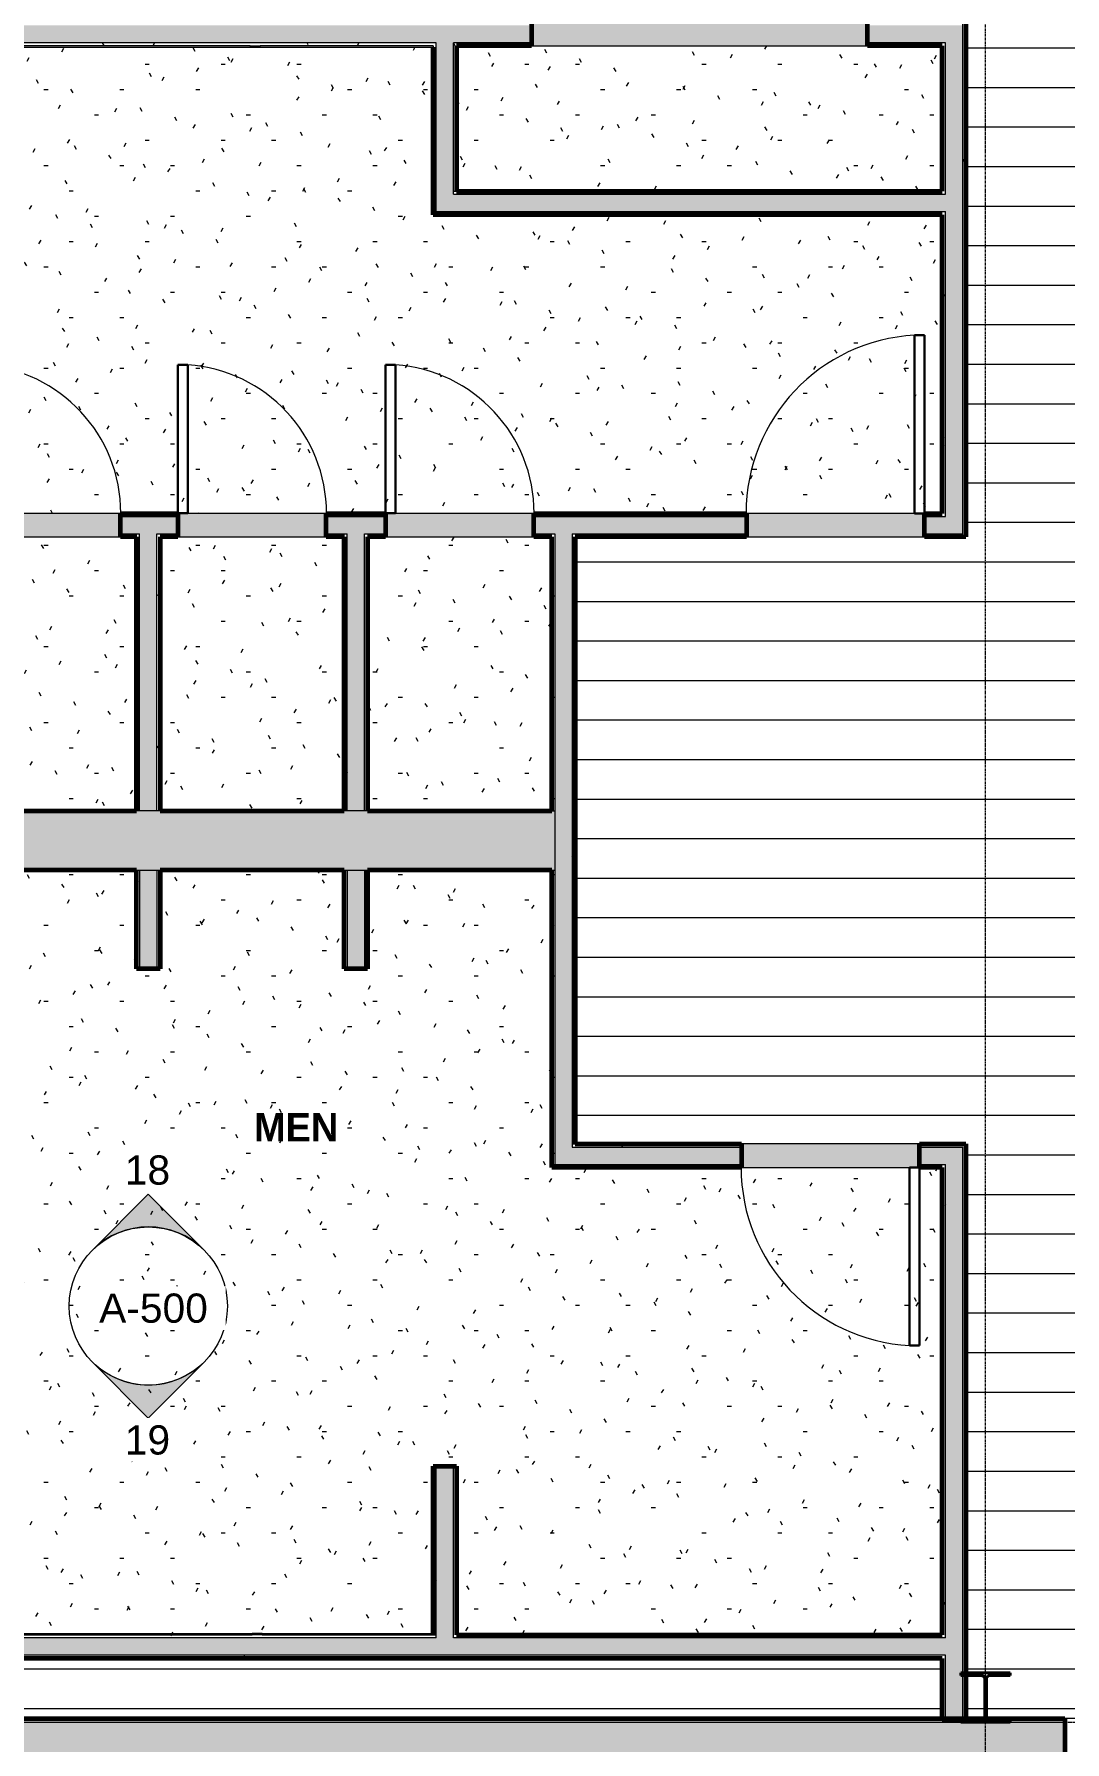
# Model space of a CAD drawing. Header units: inches. Extents: x 127 to 2210, y -1631 to -47.
# Drawn here: x 929.9 to 1138.4, y -692.5 to -347.2 of the extents above; entities that cross this region are included whole.
import ezdxf

# ---------------------------------------------------------------- set-up
doc = ezdxf.new("R2010")
doc.units = ezdxf.units.IN
doc.header["$MEASUREMENT"] = 0
doc.linetypes.add('Grid Line 1_2_', pattern=[0.875, 0.5, -0.125, 0.125, -0.125])
for name, color, linetype, lineweight in [('A-AREA-IDEN', 2, 'Continuous', 9), ('A-CLNG-PATT', 13, 'Continuous', 18), ('A-DOOR', 31, 'Continuous', 18), ('A-ROOF-PATT', 132, 'Continuous', 18), ('A-WALL', 113, 'Continuous', 18), ('A-WALL-PATT', 111, 'Continuous', 60), ('G-ANNO-SYMB', 111, 'Continuous', 9), ('I-WALL', 2, 'Continuous', 18), ('L-SITE-WALL', 31, 'Continuous', 18), ('Q-SPCQ', 91, 'Continuous', 9), ('S-COLS', 52, 'Continuous', 9), ('S-GRID', 1, 'Continuous', 9)]:
    doc.layers.add(name, color=color, linetype=linetype, lineweight=lineweight)
doc.styles.add('Arial', font='arial.ttf', dxfattribs={"height": 5.901198})
doc.styles.add('Century Gothic_B', font='GOTHICB.TTF', dxfattribs={"height": 5.744479})
pattern_1 = [(0, (0, 0), (20.48, 5.12), [0.845, -14.515, 0.845, -14.515, -81.92]), (0, (0, 0), (20.48, 5.12), [-30.72, 0.845, -29.875, 0.845, -14.515, -35.84]), (0, (0, 0), (20.48, 5.12), [-76.8, 0.845, -9.395, 0.845, -24.755]), (120, (7.68, 2.56), (-14.67405, 15.1762), [0.845, -14.515, 0.845, -14.515, -81.92]), (120, (7.68, 2.56), (-14.67405, 15.1762), [-30.72, 0.845, -29.875, 0.845, -14.515, -35.84]), (120, (7.68, 2.56), (-14.67405, 15.1762), [-76.8, 0.845, -9.395, 0.845, -24.755]), (240, (10.24, 12.8), (-5.80595, -20.2962), [0.845, -14.515, 0.845, -14.515, -81.92]), (240, (10.24, 12.8), (-5.80595, -20.2962), [-30.72, 0.845, -29.875, 0.845, -14.515, -35.84]), (240, (10.24, 12.8), (-5.80595, -20.2962), [-76.8, 0.845, -9.395, 0.845, -24.755])]

# ---------------------------------------------------------------- blocks, each defined once
blk = doc.blocks.new('Open Source Metal Building_Exterior_rvt-1-REFLECTED CEILING PLAN - OFFICE ANNEX')
at = {"layer": 'A-ROOF-PATT', "lineweight": 9}
h = blk.add_hatch(dxfattribs=at)
h.set_pattern_fill('FP_35', style=0, pattern_type=2)
h.set_pattern_definition([(180, (-24239.079, 22238.23), (1e-15, 7.993), [])])
h.paths.add_polyline_path([(2047.37, -700.56), (2210.16, -700.56), (2210.16, -698.96), (2044.81, -698.96), (2044.81, -700.56), (2046.41, -700.56)], flags=0)
h.paths.add_polyline_path([(647.43, -700.56), (891.64, -700.56), (891.64, -698.96), (641.67, -698.96), (641.67, -700.56)], flags=0)
h.paths.add_polyline_path([(366.33, -700.56), (367.94, -700.56), (367.94, -698.96), (126.52, -698.96), (126.52, -700.56), (354.41, -700.56)], flags=0)
h.paths.add_polyline_path([(379.19, -700.56), (379.69, -700.56), (379.69, -698.96), (379.19, -698.96)], flags=0)
h.paths.add_polyline_path([(634.17, -700.56), (634.17, -698.96), (627.56, -698.96), (627.56, -700.56)], flags=0)
h.paths.add_polyline_path([(622.81, -700.56), (622.81, -698.96), (387.19, -698.96), (387.19, -700.56), (582.31, -700.56)], flags=0)
h.paths.add_polyline_path([(2014.82, -687.71), (2028.94, -687.7), (2029.14, -687.21), (2029.14, -679.73), (2028.94, -679.24), (2028.45, -679.04), (2024.31, -679.04), (2024.31, -678.48), (2034.31, -678.48), (2034.31, -679.04), (2030.17, -679.04), (2029.68, -679.24), (2029.48, -679.73), (2029.48, -687.21), (2029.71, -687.71), (2210.16, -687.71), (2210.16, -119.95), (126.52, -119.95), (126.52, -687.71), (383.06, -687.7), (383.27, -687.21), (383.27, -679.73), (383.06, -679.24), (382.58, -679.04), (378.44, -679.04), (378.44, -678.48), (388.44, -678.48), (388.44, -679.04), (384.3, -679.04), (383.81, -679.24), (383.61, -679.73), (383.61, -687.21), (383.84, -687.71), (637.54, -687.7), (637.75, -687.21), (637.75, -679.73), (637.54, -679.24), (637.05, -679.04), (632.92, -679.04), (632.92, -678.48), (642.92, -678.48), (642.92, -679.04), (638.78, -679.04), (638.29, -679.24), (638.09, -679.73), (638.09, -687.21), (638.32, -687.71), (760.61, -687.71), (760.61, -200.84), (1118.36, -200.84), (1118.36, -448.84), (1039.36, -448.84), (1039.36, -571.59), (1118.36, -571.59), (1118.36, -678.48), (1127.35, -678.48), (1127.35, -679.04), (1123.21, -679.04), (1122.73, -679.24), (1122.52, -679.73), (1122.52, -687.21), (1122.75, -687.71), (1348.98, -687.7), (1349.18, -687.21), (1349.18, -679.73), (1348.98, -679.24), (1348.49, -679.04), (1344.35, -679.04), (1344.35, -678.48), (1354.35, -678.48), (1354.35, -679.04), (1350.21, -679.04), (1349.73, -679.24), (1349.52, -679.73), (1349.52, -687.21), (1349.75, -687.71), (1591.98, -687.7), (1592.18, -687.21), (1592.18, -679.73), (1591.98, -679.24), (1591.49, -679.04), (1587.35, -679.04), (1587.35, -678.48), (1597.35, -678.48), (1597.35, -679.04), (1593.21, -679.04), (1592.73, -679.24), (1592.52, -679.73), (1592.52, -687.21), (1592.75, -687.71), (1800.56, -687.7), (1800.77, -687.21), (1800.77, -679.73), (1800.56, -679.24), (1800.08, -679.04), (1795.94, -679.04), (1795.94, -678.48), (1805.94, -678.48), (1805.94, -679.04), (1801.8, -679.04), (1801.31, -679.24), (1801.11, -679.73), (1801.11, -687.21), (1801.34, -687.71), (1949.7, -687.71)], flags=0)
h.paths.add_polyline_path([(1014.73, -687.71), (1113.61, -687.71), (1113.61, -675.59), (765.36, -675.59), (765.36, -687.71), (895.02, -687.7), (895.23, -687.21), (895.23, -679.73), (895.02, -679.24), (894.53, -679.04), (890.39, -679.04), (890.39, -678.48), (900.39, -678.48), (900.39, -679.04), (896.26, -679.04), (895.77, -679.24), (895.56, -679.73), (895.56, -687.21), (895.79, -687.71), (1011.23, -687.71)], flags=0)
h.paths.add_polyline_path([(1121.95, -687.71), (1121.98, -687.7), (1122.18, -687.21), (1122.18, -679.73), (1121.98, -679.24), (1121.49, -679.04), (1118.36, -679.04), (1118.36, -687.71), (1121.49, -687.71)], flags=0)
at = {"layer": 'A-WALL-PATT', "lineweight": 9}
h = blk.add_hatch(dxfattribs=at)
h.set_pattern_fill('FP_31', color=55, style=0, pattern_type=2)
h.set_pattern_definition([(161.57, (0.32, 0.32), (-2.56049618, -0.0005374), [0, -18.214, 2.022, 0]), (18.43, (-0.32, 0.32), (-2.56049618, 0.0005374), [0, -18.214, 2.022, 0]), (108.43, (0.32, 0.32), (1.2792209, -6.40087673), [6.07, -14.166]), (71.57, (-0.32, 0.32), (1.2792209, 6.40087673), [6.07, -14.166])])
h.paths.add_polyline_path([(2079.93, -696.46), (2210.16, -696.46), (2210.16, -688.46), (1644.4, -688.46), (1644.4, -696.46), (2047.37, -696.46)], flags=0)
h.paths.add_polyline_path([(1559.02, -696.46), (1608.4, -696.46), (1608.4, -688.46), (1540.94, -688.46), (1540.94, -696.46)], flags=0)
h.paths.add_polyline_path([(370.44, -696.46), (385.56, -696.46), (385.56, -688.46), (126.52, -688.46), (126.52, -696.46), (354.41, -696.46)], flags=0)
h.paths.add_polyline_path([(842.77, -696.46), (1138.4, -696.46), (1138.4, -688.46), (421.56, -688.46), (421.56, -696.46), (777.65, -696.46)], flags=0)
h.paths.add_polyline_path([(1174.4, -696.46), (1234.94, -696.46), (1234.94, -688.46), (1174.4, -688.46)], flags=0)
at = {"layer": 'L-SITE-WALL', "lineweight": 5}
h = blk.add_hatch(color=21, dxfattribs=at)
h.paths.add_polyline_path([(1138.4, -688.46), (1138.4, -687.71), (421.56, -687.71), (421.56, -688.46), (1135.78, -688.46)], flags=0)
h.paths.add_polyline_path([(2079.93, -688.46), (2210.16, -688.46), (2210.16, -687.71), (1644.4, -687.71), (1644.4, -688.46), (2047.37, -688.46)], flags=0)
h.paths.add_polyline_path([(1234.94, -688.46), (1234.94, -687.71), (1174.4, -687.71), (1174.4, -688.46)], flags=0)
h.paths.add_polyline_path([(1540.94, -688.46), (1608.4, -688.46), (1608.4, -687.71), (1540.94, -687.71)], flags=0)
h.paths.add_polyline_path([(354.41, -688.46), (385.56, -688.46), (385.56, -687.71), (126.52, -687.71), (126.52, -688.46), (321.86, -688.46)], flags=0)
at = {"layer": 'S-COLS'}
h = blk.add_hatch(dxfattribs=at)
h.set_pattern_fill('FP_34', color=256, style=0, pattern_type=2)
h.set_pattern_definition([(45, (0, 0), (-6.335677, 6.335677), []), (45, (0, 9.6), (-6.335677, 6.335677), [])])
h.paths.add_polyline_path([(1117.35, -688.46), (1127.35, -688.46), (1127.35, -687.9), (1123.21, -687.9), (1122.73, -687.7), (1122.52, -687.21), (1122.52, -679.73), (1122.73, -679.24), (1123.21, -679.04), (1127.35, -679.04), (1127.35, -678.48), (1117.35, -678.48), (1117.35, -679.04), (1121.49, -679.04), (1121.98, -679.24), (1122.18, -679.73), (1122.18, -687.21), (1121.98, -687.7), (1121.49, -687.9), (1117.35, -687.9)], flags=0)
at = {"layer": 'A-WALL', "color": 50}
blk.add_line((421.56, -688.46), (1138.4, -688.46), dxfattribs=at)
at = {"layer": 'L-SITE-WALL', "color": 250, "lineweight": 60}
for p, q in [((421.56, -687.71), (1138.4, -687.71)), ((1138.4, -687.71), (1138.4, -698.96))]:
    blk.add_line(p, q, dxfattribs=at)
at = {"layer": 'L-SITE-WALL', "color": 50}
blk.add_line((1174.4, -687.71), (1138.4, -687.71), dxfattribs=at)
at = {"layer": 'S-COLS', "color": 130, "lineweight": 40}
for p, q in [((1117.35, -678.48), (1127.35, -678.48)), ((1117.35, -679.04), (1117.35, -678.48)), ((1121.49, -679.04), (1117.35, -679.04)), ((1122.18, -687.21), (1122.18, -679.73)), ((1122.52, -679.73), (1122.52, -687.21)), ((1127.35, -679.04), (1123.21, -679.04)), ((1127.35, -678.48), (1127.35, -679.04)), ((1117.35, -688.46), (1117.35, -687.9)), ((1117.35, -687.9), (1121.49, -687.9)), ((1127.35, -688.46), (1117.35, -688.46)), ((1123.21, -687.9), (1127.35, -687.9)), ((1127.35, -687.9), (1127.35, -688.46))]:
    blk.add_line(p, q, dxfattribs=at)
for centre, start, end in [((1121.49, -679.73), 0, 90), ((1123.21, -679.73), 90, 180), ((1121.49, -687.21), 270, 0), ((1123.21, -687.21), 180, 270)]:
    blk.add_arc(centre, 0.691, start, end, dxfattribs=at)
at = {"layer": 'S-GRID', "linetype": 'Grid Line 1_2_'}
for p, q in [((1122.35, -1631.19), (1122.35, -124.28)), ((329.05, -688.46), (2105.65, -688.46))]:
    blk.add_line(p, q, dxfattribs=at)
blk = doc.blocks.new('Single-Flush - 36_ x 84_-340239-REFLECTED CEILING PLAN - OFFICE ANNEX')
at = {"layer": 'A-DOOR', "lineweight": 30}
for p, q in [((16, 2.37), (16, 38.39)), ((18, 38.39), (16, 38.39)), ((18, 2.37), (18, 38.39)), ((18, 2.37), (16, 2.37))]:
    blk.add_line(p, q, dxfattribs=at)
at = {"layer": 'A-DOOR', "lineweight": 9}
blk.add_arc((18, 2.37), 36.07, 93.1789, 180, dxfattribs=at)
blk = doc.blocks.new('Single-Flush - 36_ x 84_-340240-REFLECTED CEILING PLAN - OFFICE ANNEX')
at = {"layer": 'A-DOOR', "lineweight": 30}
for p, q in [((16, -2.37), (16, -38.39)), ((18, -2.37), (16, -2.37)), ((18, -2.37), (18, -38.39)), ((18, -38.39), (16, -38.39))]:
    blk.add_line(p, q, dxfattribs=at)
at = {"layer": 'A-DOOR', "lineweight": 9}
blk.add_arc((18, -2.37), 36.07, 180, 266.8211, dxfattribs=at)
blk = doc.blocks.new('Single-Flush - 30_ x 80_-506743-REFLECTED CEILING PLAN - OFFICE ANNEX')
at = {"layer": 'A-DOOR', "lineweight": 30}
for p, q in [((13, -2.375), (13, -32.375)), ((15, -2.375), (13, -2.375)), ((15, -2.375), (15, -32.375)), ((15, -32.375), (13, -32.375))]:
    blk.add_line(p, q, dxfattribs=at)
at = {"layer": 'A-DOOR', "lineweight": 9}
blk.add_arc((15, -2.375), 30.067, 180, 266.18593, dxfattribs=at)
blk = doc.blocks.new('Bradley-Washroom_Accessories-Mirrors-747_Standard - 60_ x 36_ _ BradEX 2-663032-REFLECTED CEILING PLAN - OFFICE ANNEX')
at = {"layer": 'Q-SPCQ'}
h = blk.add_hatch(color=256, dxfattribs=at)
h.paths.add_polyline_path([(867.01, -670.84), (902.01, -670.84), (902.01, -670.59), (867.01, -670.59)], flags=0)
h.paths.add_polyline_path([(907.88, -670.84), (974.01, -670.84), (974.01, -670.59), (904.01, -670.59), (904.01, -670.84)], flags=0)
h.paths.add_polyline_path([(976.01, -670.84), (1011.01, -670.84), (1011.01, -670.59), (976.01, -670.59)], flags=0)
for points in [[(902.01, -670.84), (904.01, -670.84), (904.01, -670.55), (902.01, -670.55)], [(976.01, -670.84), (976.01, -670.55), (974.01, -670.55), (974.01, -670.84)]]:
    blk.add_hatch(color=256, dxfattribs=at).paths.add_polyline_path(points, flags=0)
for p, q in [((902.01, -670.59), (867.01, -670.59)), ((867.01, -670.84), (867.01, -670.59)), ((867.01, -670.84), (902.01, -670.84)), ((902.01, -670.55), (902.01, -670.84)), ((904.01, -670.55), (902.01, -670.55)), ((904.01, -670.84), (902.01, -670.84)), ((904.01, -670.84), (904.01, -670.55)), ((974.01, -670.59), (904.01, -670.59)), ((904.01, -670.84), (974.01, -670.84)), ((974.01, -670.55), (974.01, -670.84)), ((976.01, -670.55), (974.01, -670.55)), ((976.01, -670.84), (974.01, -670.84)), ((976.01, -670.84), (976.01, -670.55)), ((1011.01, -670.59), (976.01, -670.59)), ((976.01, -670.84), (1011.01, -670.84)), ((1011.01, -670.84), (1011.01, -670.59))]:
    blk.add_line(p, q, dxfattribs=at)
blk = doc.blocks.new('Elevation - Filled Arrow-152140-REFLECTED CEILING PLAN - OFFICE ANNEX')
at = {"layer": 'G-ANNO-SYMB'}
blk.add_circle((0, 0), 0.25, dxfattribs=at)
blk = doc.blocks.new('Elevation - Filled Arrow-151867-REFLECTED CEILING PLAN - OFFICE ANNEX')
at = {"layer": 'G-ANNO-SYMB'}
h = blk.add_hatch(color=256, dxfattribs=at)
edge = h.paths.add_edge_path(flags=0)
edge.add_line((0, 0.3536), (0.1768, 0.1768))
edge.add_arc((0, 0), 0.25, 45, 135)
edge.add_line((-0.1768, 0.1768), (0, 0.3536))
for p, q in [((0, 0.3536), (-0.1768, 0.1768)), ((0, 0.3536), (-0.1768, 0.1768)), ((0.1768, 0.1768), (0, 0.3536)), ((0.1768, 0.1768), (0, 0.3536))]:
    blk.add_line(p, q, dxfattribs=at)
blk.add_arc((0, 0), 0.25, 45, 135, dxfattribs=at)

msp = doc.modelspace()

# ---------------------------------------------------------------- hatches: boundary and pattern name
at = {"layer": 'A-CLNG-PATT'}
h = msp.add_hatch(dxfattribs=at)
h.set_pattern_fill('FP_1', color=256, style=0, pattern_type=2)
h.set_pattern_definition(pattern_1)
h.paths.add_polyline_path([(765.36, -444.09), (1113.61, -444.09), (1113.61, -383.71), (1010.61, -383.71), (1010.61, -349.84), (975.61, -349.84), (975.61, -349.87), (973.61, -349.87), (973.61, -349.84), (903.61, -349.84), (903.61, -349.87), (901.61, -349.87), (901.61, -349.84), (867.01, -349.84), (867.01, -383.71), (765.36, -383.71), (765.36, -431.1)], flags=0)
h.paths.add_polyline_path([(765.36, -378.96), (862.26, -378.96), (862.26, -349.59), (765.36, -349.59)], flags=0)
h.paths.add_polyline_path([(1113.61, -378.96), (1113.61, -349.59), (1015.36, -349.59), (1015.36, -378.96), (1103.22, -378.96)], flags=0)
h = msp.add_hatch(dxfattribs=at)
h.set_pattern_fill('FP_1', color=256, style=0, pattern_type=2)
h.set_pattern_definition(pattern_1)
h.paths.add_polyline_path([(914.11, -504.21), (950.61, -504.21), (950.61, -448.84), (914.11, -448.84), (914.11, -482.96)], flags=0)
h = msp.add_hatch(dxfattribs=at)
h.set_pattern_fill('FP_1', color=256, style=0, pattern_type=2)
h.set_pattern_definition(pattern_1)
h.paths.add_polyline_path([(955.36, -504.21), (992.61, -504.21), (992.61, -448.84), (955.36, -448.84), (955.36, -482.96)], flags=0)
h = msp.add_hatch(dxfattribs=at)
h.set_pattern_fill('FP_1', color=256, style=0, pattern_type=2)
h.set_pattern_definition(pattern_1)
h.paths.add_polyline_path([(997.36, -504.21), (1034.61, -504.21), (1034.61, -448.84), (997.36, -448.84), (997.36, -482.96)], flags=0)
h = msp.add_hatch(dxfattribs=at)
h.set_pattern_fill('FP_1', color=256, style=0, pattern_type=2)
h.set_pattern_definition(pattern_1)
h.paths.add_polyline_path([(765.36, -670.84), (862.26, -670.84), (862.26, -641.46), (765.36, -641.46)], flags=0)
h.paths.add_polyline_path([(1015.36, -670.84), (1113.61, -670.84), (1113.61, -576.34), (1034.61, -576.34), (1034.61, -516.21), (997.36, -516.21), (997.36, -536.21), (992.61, -536.21), (992.61, -516.21), (955.36, -516.21), (955.36, -536.21), (950.61, -536.21), (950.61, -516.21), (914.11, -516.21), (914.11, -576.34), (765.36, -576.34), (765.36, -636.71), (867.01, -636.71), (867.01, -670.59), (902.01, -670.59), (902.01, -670.55), (904.01, -670.55), (904.01, -670.59), (974.01, -670.59), (974.01, -670.55), (976.01, -670.55), (976.01, -670.59), (1010.61, -670.59), (1010.61, -636.71), (1015.36, -636.71), (1015.36, -638.53)], flags=0)
at = {"layer": 'A-WALL'}
msp.add_hatch(color=256, dxfattribs=at).paths.add_polyline_path([(764.73, -516.21), (1035.23, -516.21), (1035.23, -504.21), (764.73, -504.21)], flags=0)
at = {"layer": 'A-WALL-PATT', "lineweight": 9}
h = msp.add_hatch(dxfattribs=at)
h.set_pattern_fill('FP_1', color=256, style=0, pattern_type=2)
h.set_pattern_definition(pattern_1)
h.paths.add_polyline_path([(1117.73, -448.21), (1118.36, -448.21), (1118.36, -345.46), (1117.73, -345.46), (1117.73, -444.71)], flags=0)
h = msp.add_hatch(dxfattribs=at)
h.set_pattern_fill('FP_1', color=256, style=0, pattern_type=2)
h.set_pattern_definition(pattern_1)
h.paths.add_polyline_path([(765.36, -349.59), (862.89, -349.59), (862.89, -348.96), (764.73, -348.96), (764.73, -349.59)], flags=0)
h.paths.add_polyline_path([(866.39, -349.59), (1011.23, -349.59), (1011.23, -348.96), (866.39, -348.96)], flags=0)
h.paths.add_polyline_path([(1014.73, -349.59), (1030.48, -349.59), (1030.48, -348.96), (1014.73, -348.96)], flags=0)
h.paths.add_polyline_path([(1098.48, -349.59), (1114.23, -349.59), (1114.23, -348.96), (1098.48, -348.96)], flags=0)
h = msp.add_hatch(dxfattribs=at)
h.set_pattern_fill('FP_1', color=256, style=0, pattern_type=2)
h.set_pattern_definition(pattern_1)
h.paths.add_polyline_path([(1011.23, -383.09), (1011.23, -349.59), (1010.61, -349.59), (1010.61, -383.09)], flags=0)
h = msp.add_hatch(dxfattribs=at)
h.set_pattern_fill('FP_1', color=256, style=0, pattern_type=2)
h.set_pattern_definition(pattern_1)
h.paths.add_polyline_path([(1015.36, -378.96), (1015.36, -349.59), (1014.73, -349.59), (1014.73, -378.96)], flags=0)
h = msp.add_hatch(dxfattribs=at)
h.set_pattern_fill('FP_1', color=256, style=0, pattern_type=2)
h.set_pattern_definition(pattern_1)
h.paths.add_polyline_path([(1114.23, -444.09), (1114.23, -383.09), (1113.61, -383.09), (1113.61, -444.09)], flags=0)
h.paths.add_polyline_path([(1114.23, -379.59), (1114.23, -349.59), (1113.61, -349.59), (1113.61, -379.59)], flags=0)
h = msp.add_hatch(dxfattribs=at)
h.set_pattern_fill('FP_1', color=256, style=0, pattern_type=2)
h.set_pattern_definition(pattern_1)
h.paths.add_polyline_path([(1038.11, -379.59), (1113.61, -379.59), (1113.61, -378.96), (1014.73, -378.96), (1014.73, -379.59), (1015.36, -379.59)], flags=0)
h = msp.add_hatch(dxfattribs=at)
h.set_pattern_fill('FP_1', color=256, style=0, pattern_type=2)
h.set_pattern_definition(pattern_1)
h.paths.add_polyline_path([(1015.36, -383.71), (1113.61, -383.71), (1113.61, -383.09), (1010.61, -383.09), (1010.61, -383.71)], flags=0)
h = msp.add_hatch(dxfattribs=at)
h.set_pattern_fill('FP_1', color=256, style=0, pattern_type=2)
h.set_pattern_definition(pattern_1)
h.paths.add_polyline_path([(765.36, -444.71), (772.73, -444.71), (772.73, -444.09), (764.73, -444.09), (764.73, -444.71)], flags=0)
h.paths.add_polyline_path([(802.73, -444.71), (834.86, -444.71), (834.86, -444.09), (802.73, -444.09)], flags=0)
h.paths.add_polyline_path([(876.11, -444.71), (876.11, -444.09), (864.86, -444.09), (864.86, -444.71)], flags=0)
h.paths.add_polyline_path([(917.36, -444.71), (917.36, -444.09), (906.11, -444.09), (906.11, -444.71), (907.88, -444.71)], flags=0)
h.paths.add_polyline_path([(958.98, -444.71), (958.98, -444.09), (947.36, -444.09), (947.36, -444.71)], flags=0)
h.paths.add_polyline_path([(1000.98, -444.71), (1000.98, -444.09), (988.98, -444.09), (988.98, -444.71)], flags=0)
h.paths.add_polyline_path([(1030.98, -444.71), (1036.98, -444.71), (1036.98, -444.09), (1030.98, -444.09)], flags=0)
h = msp.add_hatch(dxfattribs=at)
h.set_pattern_fill('FP_1', color=256, style=0, pattern_type=2)
h.set_pattern_definition(pattern_1)
h.paths.add_polyline_path([(765.36, -448.84), (772.73, -448.84), (772.73, -448.21), (765.36, -448.21)], flags=0)
h.paths.add_polyline_path([(802.73, -448.84), (826.86, -448.84), (826.86, -448.21), (802.73, -448.21)], flags=0)
h.paths.add_polyline_path([(830.98, -448.84), (834.86, -448.84), (834.86, -448.21), (830.98, -448.21)], flags=0)
h.paths.add_polyline_path([(868.11, -448.84), (868.11, -448.21), (864.86, -448.21), (864.86, -448.84)], flags=0)
h.paths.add_polyline_path([(872.86, -448.84), (876.11, -448.84), (876.11, -448.21), (872.23, -448.21), (872.23, -448.84)], flags=0)
h.paths.add_polyline_path([(914.11, -448.84), (917.36, -448.84), (917.36, -448.21), (913.48, -448.21), (913.48, -448.84)], flags=0)
h.paths.add_polyline_path([(955.36, -448.84), (958.98, -448.84), (958.98, -448.21), (954.73, -448.21), (954.73, -448.84)], flags=0)
h.paths.add_polyline_path([(909.36, -448.84), (909.36, -448.21), (906.11, -448.21), (906.11, -448.84), (907.88, -448.84)], flags=0)
h.paths.add_polyline_path([(950.61, -448.84), (950.61, -448.21), (947.36, -448.21), (947.36, -448.84)], flags=0)
h.paths.add_polyline_path([(992.61, -448.84), (992.61, -448.21), (988.98, -448.21), (988.98, -448.84)], flags=0)
h.paths.add_polyline_path([(996.73, -448.84), (1000.98, -448.84), (1000.98, -448.21), (996.73, -448.21)], flags=0)
h.paths.add_polyline_path([(1030.98, -448.84), (1034.61, -448.84), (1034.61, -448.21), (1030.98, -448.21)], flags=0)
h = msp.add_hatch(dxfattribs=at)
h.set_pattern_fill('FP_1', color=256, style=0, pattern_type=2)
h.set_pattern_definition(pattern_1)
h.paths.add_polyline_path([(950.61, -504.21), (951.23, -504.21), (951.23, -448.21), (950.61, -448.21), (950.61, -482.96)], flags=0)
h = msp.add_hatch(dxfattribs=at)
h.set_pattern_fill('FP_1', color=256, style=0, pattern_type=2)
h.set_pattern_definition(pattern_1)
h.paths.add_polyline_path([(993.23, -504.21), (993.23, -448.21), (992.61, -448.21), (992.61, -504.21)], flags=0)
h = msp.add_hatch(dxfattribs=at)
h.set_pattern_fill('FP_1', color=256, style=0, pattern_type=2)
h.set_pattern_definition(pattern_1)
h.paths.add_polyline_path([(1035.23, -575.71), (1035.23, -516.21), (1034.61, -516.21), (1034.61, -575.71)], flags=0)
h.paths.add_polyline_path([(1035.23, -504.21), (1035.23, -448.21), (1034.61, -448.21), (1034.61, -504.21)], flags=0)
h = msp.add_hatch(dxfattribs=at)
h.set_pattern_fill('FP_1', color=256, style=0, pattern_type=2)
h.set_pattern_definition(pattern_1)
h.paths.add_polyline_path([(955.36, -504.21), (955.36, -448.84), (954.73, -448.84), (954.73, -504.21)], flags=0)
h = msp.add_hatch(dxfattribs=at)
h.set_pattern_fill('FP_1', color=256, style=0, pattern_type=2)
h.set_pattern_definition(pattern_1)
h.paths.add_polyline_path([(1039.36, -571.59), (1039.36, -448.84), (1038.73, -448.84), (1038.73, -571.59)], flags=0)
h = msp.add_hatch(dxfattribs=at)
h.set_pattern_fill('FP_1', color=256, style=0, pattern_type=2)
h.set_pattern_definition(pattern_1)
h.paths.add_polyline_path([(951.23, -536.21), (951.23, -516.21), (950.61, -516.21), (950.61, -536.21)], flags=0)
h = msp.add_hatch(dxfattribs=at)
h.set_pattern_fill('FP_1', color=256, style=0, pattern_type=2)
h.set_pattern_definition(pattern_1)
h.paths.add_polyline_path([(1038.73, -572.21), (1072.98, -572.21), (1072.98, -571.59), (1038.73, -571.59)], flags=0)
h.paths.add_polyline_path([(1108.98, -572.21), (1117.73, -572.21), (1117.73, -571.59), (1108.98, -571.59)], flags=0)
h = msp.add_hatch(dxfattribs=at)
h.set_pattern_fill('FP_1', color=256, style=0, pattern_type=2)
h.set_pattern_definition(pattern_1)
h.paths.add_polyline_path([(1118.36, -687.96), (1118.36, -571.59), (1117.73, -571.59), (1117.73, -687.96)], flags=0)
h = msp.add_hatch(dxfattribs=at)
h.set_pattern_fill('FP_1', color=256, style=0, pattern_type=2)
h.set_pattern_definition(pattern_1)
h.paths.add_polyline_path([(1039.36, -576.34), (1072.98, -576.34), (1072.98, -575.71), (1034.61, -575.71), (1034.61, -576.34), (1038.11, -576.34)], flags=0)
h.paths.add_polyline_path([(1108.98, -576.34), (1113.61, -576.34), (1113.61, -575.71), (1108.98, -575.71)], flags=0)
h = msp.add_hatch(dxfattribs=at)
h.set_pattern_fill('FP_1', color=256, style=0, pattern_type=2)
h.set_pattern_definition(pattern_1)
h.paths.add_polyline_path([(1114.23, -687.96), (1114.23, -674.96), (1113.61, -674.96), (1113.61, -687.96)], flags=0)
h.paths.add_polyline_path([(1114.23, -671.46), (1114.23, -575.71), (1113.61, -575.71), (1113.61, -671.46)], flags=0)
h = msp.add_hatch(dxfattribs=at)
h.set_pattern_fill('FP_1', color=256, style=0, pattern_type=2)
h.set_pattern_definition(pattern_1)
h.paths.add_polyline_path([(1011.01, -670.84), (1011.23, -670.84), (1011.23, -636.71), (1010.61, -636.71), (1010.61, -670.59), (1011.01, -670.59)], flags=0)
h = msp.add_hatch(dxfattribs=at)
h.set_pattern_fill('FP_1', color=256, style=0, pattern_type=2)
h.set_pattern_definition(pattern_1)
h.paths.add_polyline_path([(765.36, -671.46), (862.89, -671.46), (862.89, -670.84), (764.73, -670.84), (764.73, -671.46)], flags=0)
h.paths.add_polyline_path([(866.39, -671.46), (1011.23, -671.46), (1011.23, -670.84), (866.39, -670.84)], flags=0)
h.paths.add_polyline_path([(1014.73, -671.46), (1113.61, -671.46), (1113.61, -670.84), (1014.73, -670.84)], flags=0)
h = msp.add_hatch(dxfattribs=at)
h.set_pattern_fill('FP_1', color=256, style=0, pattern_type=2)
h.set_pattern_definition(pattern_1)
h.paths.add_polyline_path([(765.36, -675.59), (1113.61, -675.59), (1113.61, -674.96), (765.36, -674.96)], flags=0)
at = {"layer": 'I-WALL', "lineweight": 5}
for points in [[(1098.48, -349.59), (1098.48, -344.84), (1030.48, -344.84), (1030.48, -349.59), (1095.78, -349.59)], [(1014.73, -383.09), (1014.73, -348.96), (1011.23, -348.96), (1011.23, -383.09)], [(1117.73, -444.71), (1117.73, -348.96), (1114.23, -348.96), (1114.23, -444.71)], [(1114.23, -383.09), (1114.23, -379.59), (1014.73, -379.59), (1014.73, -383.09), (1113.61, -383.09)], [(947.36, -448.84), (947.36, -444.09), (917.36, -444.09), (917.36, -448.84), (940.44, -448.84)], [(973, -448.84), (988.98, -448.84), (988.98, -444.09), (958.98, -444.09), (958.98, -448.84)], [(1030.98, -448.84), (1030.98, -444.09), (1000.98, -444.09), (1000.98, -448.84), (1005.55, -448.84)], [(1109.98, -448.84), (1109.98, -444.09), (1073.98, -444.09), (1073.98, -448.84)], [(954.73, -504.21), (954.73, -448.21), (951.23, -448.21), (951.23, -504.21)], [(993.23, -504.21), (996.73, -504.21), (996.73, -448.21), (993.23, -448.21), (993.23, -482.96)], [(1038.11, -575.71), (1038.73, -575.71), (1038.73, -448.21), (1035.23, -448.21), (1035.23, -575.71)], [(951.23, -536.21), (954.73, -536.21), (954.73, -516.21), (951.23, -516.21), (951.23, -534.82)], [(996.73, -536.21), (996.73, -516.21), (993.23, -516.21), (993.23, -536.21)], [(1072.98, -576.34), (1108.98, -576.34), (1108.98, -571.59), (1072.98, -571.59), (1072.98, -575.71)], [(1114.23, -687.96), (1117.73, -687.96), (1117.73, -572.21), (1114.23, -572.21), (1114.23, -674.96)], [(1014.73, -671.46), (1014.73, -636.71), (1011.23, -636.71), (1011.23, -671.46)], [(764.73, -674.96), (1114.23, -674.96), (1114.23, -671.46), (764.73, -671.46)]]:
    msp.add_hatch(color=256, dxfattribs=at).paths.add_polyline_path(points, flags=0)
h = msp.add_hatch(color=256, dxfattribs=at)
h.paths.add_polyline_path([(761.23, -348.96), (1030.48, -348.96), (1030.48, -345.46), (761.23, -345.46)], flags=0)
h.paths.add_polyline_path([(1117.73, -348.96), (1117.73, -345.46), (1098.48, -345.46), (1098.48, -348.96), (1114.23, -348.96)], flags=0)
h = msp.add_hatch(color=256, dxfattribs=at)
h.paths.add_polyline_path([(772.73, -448.21), (772.73, -444.71), (764.73, -444.71), (764.73, -448.21), (765.36, -448.21)], flags=0)
h.paths.add_polyline_path([(802.73, -448.21), (834.86, -448.21), (834.86, -444.71), (802.73, -444.71)], flags=0)
h.paths.add_polyline_path([(872.23, -448.21), (876.11, -448.21), (876.11, -444.71), (864.86, -444.71), (864.86, -448.21), (868.73, -448.21)], flags=0)
h.paths.add_polyline_path([(950.61, -448.21), (958.98, -448.21), (958.98, -444.71), (947.36, -444.71), (947.36, -448.21)], flags=0)
h.paths.add_polyline_path([(909.98, -448.21), (917.36, -448.21), (917.36, -444.71), (906.11, -444.71), (906.11, -448.21), (909.36, -448.21)], flags=0)
h.paths.add_polyline_path([(992.61, -448.21), (1000.98, -448.21), (1000.98, -444.71), (988.98, -444.71), (988.98, -448.21)], flags=0)
h.paths.add_polyline_path([(1030.98, -448.21), (1036.98, -448.21), (1036.98, -444.71), (1030.98, -444.71)], flags=0)
h = msp.add_hatch(color=256, dxfattribs=at)
h.paths.add_polyline_path([(1038.73, -448.21), (1073.98, -448.21), (1073.98, -444.71), (1036.98, -444.71), (1036.98, -448.21), (1038.11, -448.21)], flags=0)
h.paths.add_polyline_path([(1109.98, -448.21), (1117.73, -448.21), (1117.73, -444.71), (1109.98, -444.71)], flags=0)
h = msp.add_hatch(color=256, dxfattribs=at)
h.paths.add_polyline_path([(1039.36, -575.71), (1072.98, -575.71), (1072.98, -572.21), (1038.73, -572.21), (1038.73, -575.71)], flags=0)
h.paths.add_polyline_path([(1108.98, -575.71), (1114.23, -575.71), (1114.23, -572.21), (1108.98, -572.21)], flags=0)

# ---------------------------------------------------------------- linework, layer by layer
at = {"layer": 'A-WALL'}
for p, q in [((1117.73, -448.21), (1117.73, -201.46)), ((1011.23, -348.96), (866.39, -348.96)), ((1011.23, -383.09), (1011.23, -348.96)), ((1030.48, -348.96), (1014.73, -348.96)), ((1014.73, -379.59), (1014.73, -348.96)), ((1114.23, -348.96), (1098.48, -348.96)), ((1114.23, -379.59), (1114.23, -348.96)), ((1014.73, -378.96), (1015.36, -378.96)), ((1014.73, -379.59), (1114.23, -379.59)), ((1010.61, -383.09), (1114.23, -383.09)), ((1114.23, -444.71), (1114.23, -383.09)), ((947.36, -444.71), (958.98, -444.71)), ((988.98, -444.71), (1000.98, -444.71)), ((1030.98, -444.71), (1073.98, -444.71)), ((1109.98, -444.71), (1114.23, -444.71)), ((947.36, -448.21), (951.23, -448.21)), ((950.61, -448.84), (950.61, -448.21)), ((951.23, -504.21), (951.23, -448.21)), ((954.73, -448.21), (958.98, -448.21)), ((954.73, -504.21), (954.73, -448.21)), ((988.98, -448.21), (993.23, -448.21)), ((992.61, -448.84), (992.61, -448.21)), ((993.23, -504.21), (993.23, -448.21)), ((996.73, -448.21), (1000.98, -448.21)), ((996.73, -504.21), (996.73, -448.21)), ((1030.98, -448.21), (1035.23, -448.21)), ((1035.23, -448.21), (1035.23, -575.71)), ((1038.73, -448.21), (1038.73, -572.21)), ((1038.73, -448.21), (1073.98, -448.21)), ((1109.98, -448.21), (1117.73, -448.21)), ((955.36, -504.21), (950.61, -504.21)), ((997.36, -504.21), (992.61, -504.21)), ((1034.61, -504.21), (1035.23, -504.21)), ((950.61, -516.21), (955.36, -516.21)), ((951.23, -516.21), (951.23, -536.21)), ((954.73, -516.21), (954.73, -536.21)), ((992.61, -516.21), (997.36, -516.21)), ((993.23, -516.21), (993.23, -536.21)), ((996.73, -516.21), (996.73, -536.21)), ((1034.61, -516.21), (1035.23, -516.21)), ((1038.73, -571.59), (1039.36, -571.59)), ((1038.73, -572.21), (1072.98, -572.21)), ((1108.98, -572.21), (1117.73, -572.21)), ((1117.73, -687.96), (1117.73, -572.21)), ((1034.61, -575.71), (1072.98, -575.71)), ((1108.98, -575.71), (1114.23, -575.71)), ((1114.23, -671.46), (1114.23, -575.71)), ((1011.23, -671.46), (1011.23, -636.71)), ((1014.73, -671.46), (1014.73, -636.71)), ((1011.23, -671.46), (866.39, -671.46)), ((1114.23, -671.46), (1014.73, -671.46)), ((1114.23, -674.96), (764.73, -674.96)), ((1114.23, -687.96), (1114.23, -674.96))]:
    msp.add_line(p, q, dxfattribs=at)
at = {"layer": 'A-WALL', "lineweight": 60}
for p, q in [((914.11, -504.21), (950.61, -504.21)), ((955.36, -504.21), (992.61, -504.21)), ((997.36, -504.21), (1034.61, -504.21)), ((950.61, -516.21), (914.11, -516.21)), ((992.61, -516.21), (955.36, -516.21)), ((1034.61, -516.21), (997.36, -516.21))]:
    msp.add_line(p, q, dxfattribs=at)
at = {"layer": 'I-WALL', "lineweight": 60}
for p, q in [((1118.36, -200.84), (1118.36, -448.84)), ((1030.48, -344.84), (1030.48, -349.59)), ((1098.48, -349.59), (1098.48, -344.84)), ((1010.61, -383.71), (1010.61, -349.84)), ((1030.48, -349.59), (1015.36, -349.59)), ((1015.36, -349.59), (1015.36, -378.96)), ((1113.61, -349.59), (1098.48, -349.59)), ((1113.61, -378.96), (1113.61, -349.59)), ((1015.36, -378.96), (1113.61, -378.96)), ((1113.61, -383.71), (1010.61, -383.71)), ((1113.61, -444.09), (1113.61, -383.71)), ((947.36, -448.84), (947.36, -444.09)), ((947.36, -444.09), (958.98, -444.09)), ((958.98, -444.09), (958.98, -448.84)), ((988.98, -448.84), (988.98, -444.09)), ((988.98, -444.09), (1000.98, -444.09)), ((1000.98, -444.09), (1000.98, -448.84)), ((1030.98, -448.84), (1030.98, -444.09)), ((1030.98, -444.09), (1073.98, -444.09)), ((1073.98, -444.09), (1073.98, -448.84)), ((1109.98, -448.84), (1109.98, -444.09)), ((1109.98, -444.09), (1113.61, -444.09)), ((950.61, -448.84), (947.36, -448.84)), ((950.61, -504.21), (950.61, -448.84)), ((958.98, -448.84), (955.36, -448.84)), ((955.36, -448.84), (955.36, -504.21)), ((992.61, -448.84), (988.98, -448.84)), ((992.61, -504.21), (992.61, -448.84)), ((1000.98, -448.84), (997.36, -448.84)), ((997.36, -448.84), (997.36, -504.21)), ((1034.61, -448.84), (1030.98, -448.84)), ((1034.61, -504.21), (1034.61, -448.84)), ((1039.36, -448.84), (1039.36, -571.59)), ((1073.98, -448.84), (1039.36, -448.84)), ((1118.36, -448.84), (1109.98, -448.84)), ((950.61, -536.21), (950.61, -516.21)), ((955.36, -516.21), (955.36, -536.21)), ((992.61, -536.21), (992.61, -516.21)), ((997.36, -516.21), (997.36, -536.21)), ((1034.61, -576.34), (1034.61, -516.21)), ((955.36, -536.21), (950.61, -536.21)), ((997.36, -536.21), (992.61, -536.21)), ((1039.36, -571.59), (1072.98, -571.59)), ((1072.98, -571.59), (1072.98, -576.34)), ((1108.98, -571.59), (1118.36, -571.59)), ((1108.98, -576.34), (1108.98, -571.59)), ((1118.36, -571.59), (1118.36, -687.96)), ((1072.98, -576.34), (1034.61, -576.34)), ((1113.61, -576.34), (1108.98, -576.34)), ((1113.61, -670.84), (1113.61, -576.34)), ((1010.61, -670.59), (1010.61, -636.71)), ((1010.61, -636.71), (1015.36, -636.71)), ((1015.36, -636.71), (1015.36, -670.84)), ((1015.36, -670.84), (1113.61, -670.84)), ((1113.61, -675.59), (765.36, -675.59)), ((1113.61, -687.96), (1113.61, -675.59)), ((1118.36, -687.96), (1113.61, -687.96))]:
    msp.add_line(p, q, dxfattribs=at)
at = {"layer": 'I-WALL'}
for p, q in [((1030.48, -349.59), (1098.48, -349.59)), ((947.36, -444.09), (917.36, -444.09)), ((988.98, -444.09), (958.98, -444.09)), ((1030.98, -444.09), (1000.98, -444.09)), ((1109.98, -444.09), (1073.98, -444.09)), ((917.36, -448.84), (947.36, -448.84)), ((958.98, -448.84), (988.98, -448.84)), ((1000.98, -448.84), (1030.98, -448.84)), ((1073.98, -448.84), (1109.98, -448.84)), ((1108.98, -571.59), (1072.98, -571.59)), ((1072.98, -576.34), (1108.98, -576.34))]:
    msp.add_line(p, q, dxfattribs=at)

# ---------------------------------------------------------------- block references
at = {"layer": 'A-DOOR'}
for name, p in [('Single-Flush - 36_ x 84_-340239-REFLECTED CEILING PLAN - OFFICE ANNEX', (1091.98, -446.46)), ('Single-Flush - 36_ x 84_-340240-REFLECTED CEILING PLAN - OFFICE ANNEX', (1090.98, -573.96))]:
    msp.add_blockref(name, p, dxfattribs=at)
at = {"layer": 'A-DOOR', "rotation": 180}
for p in [(932.36, -446.46), (973.98, -446.46), (1015.98, -446.46)]:
    msp.add_blockref('Single-Flush - 30_ x 80_-506743-REFLECTED CEILING PLAN - OFFICE ANNEX', p, dxfattribs=at)
at = {"layer": 'G-ANNO-SYMB', "xscale": 63.99999999999997, "yscale": 63.99999999999997, "zscale": 63.99999999999997}
for name in ['Elevation - Filled Arrow-151867-REFLECTED CEILING PLAN - OFFICE ANNEX', 'Elevation - Filled Arrow-152140-REFLECTED CEILING PLAN - OFFICE ANNEX']:
    msp.add_blockref(name, (952.98, -604.36), dxfattribs=at)
at = {"layer": 'G-ANNO-SYMB', "extrusion": (0, 0, -1), "xscale": 63.99999999999997, "yscale": 63.99999999999997, "zscale": 63.99999999999997, "rotation": 180}
msp.add_blockref('Elevation - Filled Arrow-151867-REFLECTED CEILING PLAN - OFFICE ANNEX', (-952.98, -604.36), dxfattribs=at)
at = {"layer": 'Q-SPCQ', "rotation": 180}
msp.add_blockref('Bradley-Washroom_Accessories-Mirrors-747_Standard - 60_ x 36_ _ BradEX 2-663032-REFLECTED CEILING PLAN - OFFICE ANNEX', (1877.62, -1020.42), dxfattribs=at)
at = {"layer": 'Q-SPCQ'}
msp.add_blockref('Bradley-Washroom_Accessories-Mirrors-747_Standard - 60_ x 36_ _ BradEX 2-663032-REFLECTED CEILING PLAN - OFFICE ANNEX', (0, 0), dxfattribs=at)

# ---------------------------------------------------------------- texts
at = {"layer": 'A-AREA-IDEN', "insert": (982.9, -565.34), "char_height": 5.744, "width": 20.664, "attachment_point": 2, "line_spacing_factor": 0.984796, "style": 'Century Gothic_B'}
msp.add_mtext('MEN', dxfattribs=at)

# ---------------------------------------------------------------- next in the draw order: texts
at = {"layer": 'G-ANNO-SYMB', "char_height": 5.901, "attachment_point": 2, "line_spacing_factor": 0.938532, "style": 'Arial', "bg_fill": 3, "box_fill_scale": 1.25, "bg_fill_color": 0, "bg_fill_transparency": 0}
for s, insert, width in [('18', (952.82, -573.9), 10.944), ('A-500', (954.04, -601.82), 26.208), ('19', (952.82, -628.47), 10.944)]:
    msp.add_mtext(s, dxfattribs=dict(at, insert=insert, width=width))

# ---------------------------------------------------------------- next in the draw order: block references
at = {"lineweight": 5}
msp.add_blockref('Open Source Metal Building_Exterior_rvt-1-REFLECTED CEILING PLAN - OFFICE ANNEX', (0, 0), dxfattribs=at)

doc.saveas('drawing.dxf')
